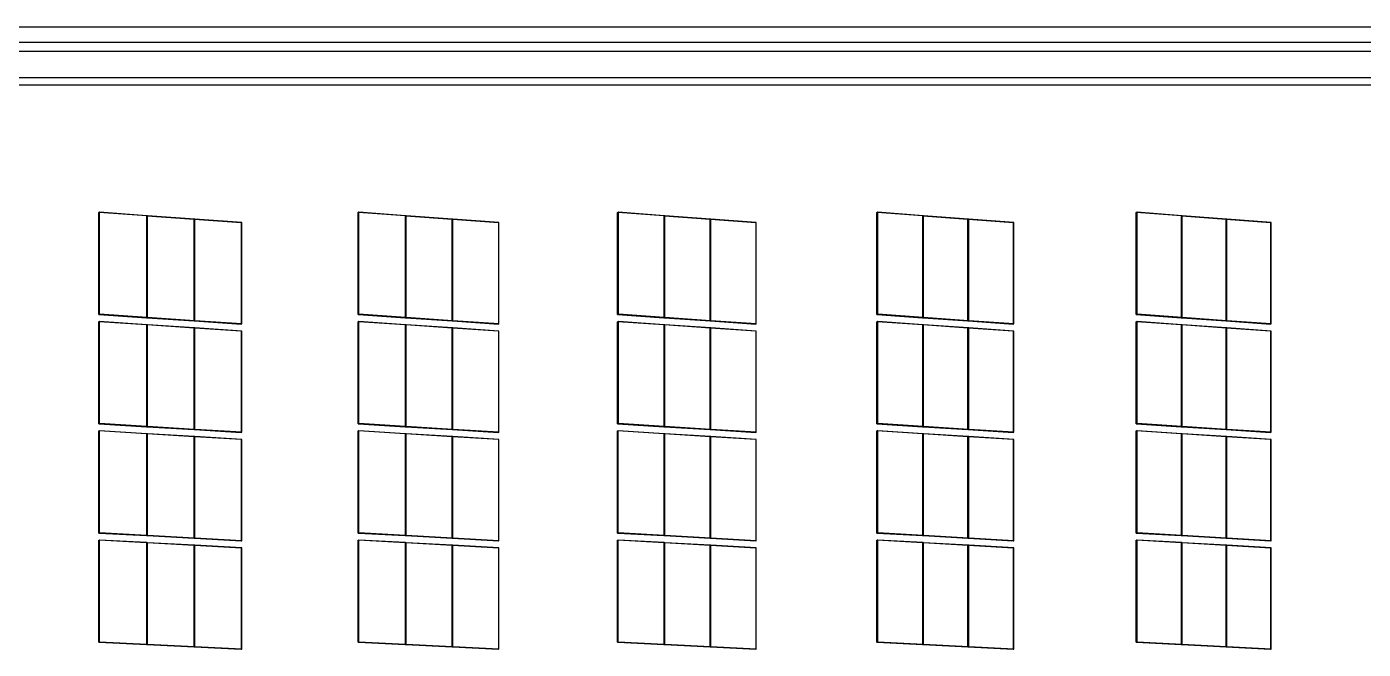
# Model space of a CAD drawing. Header units: inches. Extents: x -3457 to 3579, y -2730 to 2631.
# Drawn here: x 8 to 1487, y 975 to 1663 of the extents above; entities that cross this region are included whole.
import ezdxf

# ---------------------------------------------------------------- set-up
doc = ezdxf.new("R2010")
doc.units = ezdxf.units.IN
doc.header["$MEASUREMENT"] = 0

msp = doc.modelspace()

# ---------------------------------------------------------------- linework, layer by layer
for p, q in [((-1.7, 1663.5), (2996.2, 1663.5)), ((-1.7, 1646.4), (2815.7, 1646.4)), ((2815.7, 1636.1), (-1.7, 1636.1)), ((2815.7, 1606.9), (-1.7, 1606.9)), ((2815.7, 1598.9), (-1.7, 1598.9)), ((88.1, 1458), (88.5, 1458.3)), ((88.1, 1345.2), (88.1, 1458)), ((88.4, 1458), (88.9, 1458.2)), ((88.4, 1458), (88.4, 1345.1)), ((140.8, 1454.2), (88.4, 1458)), ((88.5, 1345.4), (88.5, 1458.3)), ((88.9, 1458.2), (88.5, 1458.3)), ((141.2, 1454.4), (88.9, 1458.2)), ((88.9, 1345.4), (88.9, 1458.2)), ((140.8, 1454.2), (141.2, 1454.4)), ((140.8, 1454.2), (140.8, 1341.6)), ((141.1, 1454.2), (141.5, 1454.4)), ((141.1, 1341.6), (141.1, 1454.2)), ((141.2, 1341.8), (141.2, 1454.4)), ((141.4, 1454.1), (141.9, 1454.4)), ((141.4, 1454.1), (141.4, 1341.6)), ((193.4, 1450.4), (141.4, 1454.1)), ((141.5, 1341.8), (141.5, 1454.4)), ((141.9, 1454.4), (141.5, 1454.4)), ((141.9, 1341.8), (141.9, 1454.4)), ((193.9, 1450.6), (141.9, 1454.4)), ((193.4, 1450.4), (193.9, 1450.6)), ((193.4, 1338.1), (193.4, 1450.4)), ((193.5, 1450.4), (193.4, 1450.4)), ((193.5, 1450.4), (194, 1450.6)), ((193.5, 1450.4), (193.5, 1338.1)), ((193.8, 1450.3), (194.3, 1450.6)), ((193.8, 1450.3), (193.8, 1338.1)), ((245.6, 1446.6), (193.8, 1450.3)), ((193.9, 1338.3), (193.9, 1450.6)), ((194, 1450.6), (193.9, 1450.6)), ((194, 1338.3), (194, 1450.6)), ((194.3, 1450.6), (194, 1450.6)), ((194.3, 1338.3), (194.3, 1450.6)), ((246.1, 1446.8), (194.3, 1450.6)), ((375, 1458), (375.5, 1458.3)), ((375, 1345.2), (375, 1458)), ((375.4, 1458), (375.9, 1458.2)), ((375.4, 1458), (375.4, 1345.1)), ((427, 1454.2), (375.4, 1458)), ((375.5, 1345.4), (375.5, 1458.3)), ((375.9, 1458.2), (375.5, 1458.3)), ((427.5, 1454.4), (375.9, 1458.2)), ((375.9, 1345.4), (375.9, 1458.2)), ((427, 1454.2), (427.5, 1454.4)), ((427, 1454.2), (427, 1341.6)), ((427.3, 1454.2), (427.8, 1454.4)), ((427.3, 1341.6), (427.3, 1454.2)), ((427.5, 1341.8), (427.5, 1454.4)), ((427.6, 1454.1), (428.1, 1454.4)), ((427.6, 1454.1), (427.6, 1341.6)), ((478.9, 1450.4), (427.6, 1454.1)), ((427.8, 1341.8), (427.8, 1454.4)), ((428.1, 1454.4), (427.8, 1454.4)), ((428.1, 1341.8), (428.1, 1454.4)), ((479.4, 1450.6), (428.1, 1454.4)), ((478.9, 1450.4), (479.4, 1450.6)), ((478.9, 1338.1), (478.9, 1450.4)), ((479, 1450.4), (478.9, 1450.4)), ((479, 1450.4), (479.5, 1450.6)), ((479, 1450.4), (479, 1338.1)), ((479.2, 1450.3), (479.7, 1450.6)), ((479.2, 1450.3), (479.2, 1338.1)), ((530.3, 1446.6), (479.2, 1450.3)), ((479.4, 1338.3), (479.4, 1450.6)), ((479.5, 1450.6), (479.4, 1450.6)), ((479.5, 1338.3), (479.5, 1450.6)), ((479.7, 1450.6), (479.5, 1450.6)), ((479.7, 1338.3), (479.7, 1450.6)), ((530.8, 1446.8), (479.7, 1450.6)), ((662, 1458), (662.5, 1458.3)), ((662, 1345.2), (662, 1458)), ((662.3, 1458), (662.9, 1458.2)), ((662.3, 1458), (662.3, 1345.1)), ((713.2, 1454.2), (662.3, 1458)), ((662.5, 1345.4), (662.5, 1458.3)), ((662.9, 1458.2), (662.5, 1458.3)), ((713.7, 1454.4), (662.9, 1458.2)), ((662.9, 1345.4), (662.9, 1458.2)), ((713.2, 1454.2), (713.7, 1454.4)), ((713.2, 1454.2), (713.2, 1341.6)), ((713.4, 1454.2), (714, 1454.4)), ((713.4, 1341.6), (713.4, 1454.2)), ((713.7, 1341.8), (713.7, 1454.4)), ((713.8, 1454.1), (714.3, 1454.4)), ((713.8, 1454.1), (713.8, 1341.6)), ((764.3, 1450.4), (713.8, 1454.1)), ((714, 1341.8), (714, 1454.4)), ((714.3, 1454.4), (714, 1454.4)), ((714.3, 1341.8), (714.3, 1454.4)), ((764.9, 1450.6), (714.3, 1454.4)), ((764.3, 1450.4), (764.9, 1450.6)), ((764.3, 1338.1), (764.3, 1450.4)), ((764.4, 1450.4), (764.3, 1450.4)), ((764.4, 1450.4), (764.9, 1450.6)), ((764.4, 1450.4), (764.4, 1338.1)), ((764.7, 1450.3), (765.2, 1450.6)), ((764.7, 1450.3), (764.7, 1338.1)), ((815, 1446.6), (764.7, 1450.3)), ((764.9, 1338.3), (764.9, 1450.6)), ((764.9, 1338.3), (764.9, 1450.6)), ((765.2, 1450.6), (764.9, 1450.6)), ((764.9, 1450.6), (764.9, 1450.6)), ((765.2, 1338.3), (765.2, 1450.6)), ((815.5, 1446.8), (765.2, 1450.6)), ((948.9, 1458), (949.5, 1458.3)), ((948.9, 1345.2), (948.9, 1458)), ((949.3, 1458), (949.8, 1458.2)), ((949.3, 1458), (949.3, 1345.1)), ((999.4, 1454.2), (949.3, 1458)), ((949.5, 1345.4), (949.5, 1458.3)), ((949.8, 1458.2), (949.5, 1458.3)), ((1000, 1454.4), (949.8, 1458.2)), ((949.8, 1345.4), (949.8, 1458.2)), ((999.4, 1454.2), (1000, 1454.4)), ((999.4, 1454.2), (999.4, 1341.6)), ((999.6, 1454.2), (1000.2, 1454.4)), ((999.6, 1341.6), (999.6, 1454.2)), ((1000, 1341.8), (1000, 1454.4)), ((1000, 1454.1), (1000.6, 1454.4)), ((1000, 1454.1), (1000, 1341.6)), ((1049.7, 1450.4), (1000, 1454.1)), ((1000.2, 1341.8), (1000.2, 1454.4)), ((1000.6, 1454.4), (1000.2, 1454.4)), ((1000.6, 1341.8), (1000.6, 1454.4)), ((1050.3, 1450.6), (1000.6, 1454.4)), ((1049.7, 1450.4), (1050.3, 1450.6)), ((1049.7, 1338.1), (1049.7, 1450.4)), ((1049.8, 1450.4), (1049.7, 1450.4)), ((1049.8, 1450.4), (1050.4, 1450.6)), ((1049.8, 1450.4), (1049.8, 1338.1)), ((1050.1, 1450.3), (1050.7, 1450.6)), ((1050.1, 1450.3), (1050.1, 1338.1)), ((1099.7, 1446.6), (1050.1, 1450.3)), ((1050.3, 1338.3), (1050.3, 1450.6)), ((1050.4, 1450.6), (1050.3, 1450.6)), ((1050.4, 1338.3), (1050.4, 1450.6)), ((1050.7, 1450.6), (1050.4, 1450.6)), ((1050.7, 1338.3), (1050.7, 1450.6)), ((1100.3, 1446.8), (1050.7, 1450.6)), ((1235.9, 1458), (1236.5, 1458.3)), ((1235.9, 1345.2), (1235.9, 1458)), ((1236.2, 1458), (1236.8, 1458.2)), ((1236.2, 1458), (1236.2, 1345.1)), ((1285.6, 1454.2), (1236.2, 1458)), ((1236.5, 1345.4), (1236.5, 1458.3)), ((1236.8, 1458.2), (1236.5, 1458.3)), ((1286.2, 1454.4), (1236.8, 1458.2)), ((1236.8, 1345.4), (1236.8, 1458.2)), ((1285.6, 1454.2), (1286.2, 1454.4)), ((1285.6, 1454.2), (1285.6, 1341.6)), ((1285.8, 1454.2), (1286.5, 1454.4)), ((1285.8, 1341.6), (1285.8, 1454.2)), ((1286.2, 1341.8), (1286.2, 1454.4)), ((1286.2, 1454.1), (1286.8, 1454.4)), ((1286.2, 1454.1), (1286.2, 1341.6)), ((1335.2, 1450.4), (1286.2, 1454.1)), ((1286.5, 1341.8), (1286.5, 1454.4)), ((1286.8, 1454.4), (1286.5, 1454.4)), ((1286.8, 1341.8), (1286.8, 1454.4)), ((1335.8, 1450.6), (1286.8, 1454.4)), ((1335.2, 1450.4), (1335.8, 1450.6)), ((1335.2, 1338.1), (1335.2, 1450.4)), ((1335.3, 1450.4), (1335.2, 1450.4)), ((1335.3, 1450.4), (1335.9, 1450.6)), ((1335.3, 1450.4), (1335.3, 1338.1)), ((1335.5, 1450.3), (1336.2, 1450.6)), ((1335.5, 1450.3), (1335.5, 1338.1)), ((1384.4, 1446.6), (1335.5, 1450.3)), ((1335.8, 1338.3), (1335.8, 1450.6)), ((1335.9, 1450.6), (1335.8, 1450.6)), ((1335.9, 1338.3), (1335.9, 1450.6)), ((1336.2, 1450.6), (1335.9, 1450.6)), ((1336.2, 1338.3), (1336.2, 1450.6)), ((1385, 1446.8), (1336.2, 1450.6)), ((245.6, 1446.6), (246.1, 1446.8)), ((245.6, 1446.6), (245.6, 1334.6)), ((246.1, 1334.8), (246.1, 1446.8)), ((530.3, 1446.6), (530.8, 1446.8)), ((530.3, 1446.6), (530.3, 1334.6)), ((530.8, 1334.8), (530.8, 1446.8)), ((815, 1446.6), (815.5, 1446.8)), ((815, 1446.6), (815, 1334.6)), ((815.5, 1334.8), (815.5, 1446.8)), ((1099.7, 1446.6), (1100.3, 1446.8)), ((1099.7, 1446.6), (1099.7, 1334.6)), ((1100.3, 1334.8), (1100.3, 1446.8)), ((1384.4, 1446.6), (1385, 1446.8)), ((1384.4, 1446.6), (1384.4, 1334.6)), ((1385, 1334.8), (1385, 1446.8)), ((88.5, 1345.4), (88.1, 1345.2)), ((88.1, 1345.2), (88.4, 1345.1)), ((88.1, 1337.2), (88.5, 1337.4)), ((88.1, 1224.3), (88.1, 1337.2)), ((88.4, 1345.1), (88.9, 1345.4)), ((88.4, 1345.1), (140.8, 1341.6)), ((88.4, 1337.2), (88.9, 1337.4)), ((140.8, 1333.7), (88.4, 1337.2)), ((88.4, 1337.2), (88.4, 1224.3)), ((88.5, 1224.5), (88.5, 1337.4)), ((88.9, 1337.4), (88.5, 1337.4)), ((88.8, 1345.4), (88.9, 1345.4)), ((141.2, 1341.8), (88.9, 1345.4)), ((141.2, 1333.9), (88.9, 1337.4)), ((88.9, 1224.5), (88.9, 1337.4)), ((140.8, 1341.6), (141.2, 1341.8)), ((140.8, 1333.7), (141.2, 1333.9)), ((140.8, 1333.7), (140.8, 1221.1)), ((141.5, 1341.8), (141.1, 1341.6)), ((141.1, 1341.6), (141.4, 1341.6)), ((141.1, 1333.7), (141.5, 1333.9)), ((141.1, 1221.1), (141.1, 1333.7)), ((141.5, 1341.8), (141.2, 1341.8)), ((141.2, 1221.3), (141.2, 1333.9)), ((141.4, 1341.6), (141.9, 1341.8)), ((141.4, 1341.6), (193.4, 1338.1)), ((141.4, 1333.6), (141.9, 1333.9)), ((141.4, 1333.6), (141.4, 1221.1)), ((193.4, 1330.2), (141.4, 1333.6)), ((141.8, 1341.8), (141.5, 1341.8)), ((141.5, 1221.3), (141.5, 1333.9)), ((141.9, 1333.9), (141.5, 1333.9)), ((141.9, 1341.8), (141.8, 1341.8)), ((193.9, 1338.3), (141.9, 1341.8)), ((141.9, 1221.3), (141.9, 1333.9)), ((193.9, 1330.4), (141.9, 1333.9)), ((193.9, 1338.3), (193.4, 1338.1)), ((193.4, 1338.1), (193.5, 1338.1)), ((193.5, 1338.1), (194, 1338.3)), ((193.5, 1338.1), (193.8, 1338.1)), ((193.8, 1338.1), (194.3, 1338.3)), ((193.8, 1338.1), (245.6, 1334.6)), ((194, 1338.3), (193.9, 1338.3)), ((194, 1338.3), (194.3, 1338.3)), ((246.1, 1334.8), (194.3, 1338.3)), ((245.6, 1334.6), (246.1, 1334.8)), ((375.5, 1345.4), (375, 1345.2)), ((375, 1345.2), (375.4, 1345.1)), ((375, 1337.2), (375.5, 1337.4)), ((375, 1224.3), (375, 1337.2)), ((375.4, 1345.1), (375.9, 1345.4)), ((375.4, 1345.1), (427, 1341.6)), ((375.4, 1337.2), (375.9, 1337.4)), ((427, 1333.7), (375.4, 1337.2)), ((375.4, 1337.2), (375.4, 1224.3)), ((375.5, 1224.5), (375.5, 1337.4)), ((375.9, 1337.4), (375.5, 1337.4)), ((375.8, 1345.4), (375.9, 1345.4)), ((427.5, 1341.8), (375.9, 1345.4)), ((427.5, 1333.9), (375.9, 1337.4)), ((375.9, 1224.5), (375.9, 1337.4)), ((427, 1341.6), (427.5, 1341.8)), ((427, 1333.7), (427.5, 1333.9)), ((427, 1333.7), (427, 1221.1)), ((427.8, 1341.8), (427.3, 1341.6)), ((427.3, 1341.6), (427.6, 1341.6)), ((427.3, 1333.7), (427.8, 1333.9)), ((427.3, 1221.1), (427.3, 1333.7)), ((427.8, 1341.8), (427.5, 1341.8)), ((427.5, 1221.3), (427.5, 1333.9)), ((427.6, 1341.6), (428.1, 1341.8)), ((427.6, 1341.6), (478.9, 1338.1)), ((427.6, 1333.6), (428.1, 1333.9)), ((427.6, 1333.6), (427.6, 1221.1)), ((478.9, 1330.2), (427.6, 1333.6)), ((428, 1341.8), (427.8, 1341.8)), ((427.8, 1221.3), (427.8, 1333.9)), ((428.1, 1333.9), (427.8, 1333.9)), ((428.1, 1341.8), (428, 1341.8)), ((479.4, 1338.3), (428.1, 1341.8)), ((428.1, 1221.3), (428.1, 1333.9)), ((479.4, 1330.4), (428.1, 1333.9)), ((479.4, 1338.3), (478.9, 1338.1)), ((478.9, 1338.1), (479, 1338.1)), ((479, 1338.1), (479.5, 1338.3)), ((479, 1338.1), (479.2, 1338.1)), ((479.2, 1338.1), (479.7, 1338.3)), ((479.2, 1338.1), (530.3, 1334.6)), ((479.5, 1338.3), (479.4, 1338.3)), ((479.5, 1338.3), (479.7, 1338.3)), ((530.8, 1334.8), (479.7, 1338.3)), ((530.3, 1334.6), (530.8, 1334.8)), ((662.5, 1345.4), (662, 1345.2)), ((662, 1345.2), (662.3, 1345.1)), ((662, 1337.2), (662.5, 1337.4)), ((662, 1224.3), (662, 1337.2)), ((662.3, 1345.1), (662.9, 1345.4)), ((662.3, 1345.1), (713.2, 1341.6)), ((662.3, 1337.2), (662.9, 1337.4)), ((713.2, 1333.7), (662.3, 1337.2)), ((662.3, 1337.2), (662.3, 1224.3)), ((662.5, 1224.5), (662.5, 1337.4)), ((662.9, 1337.4), (662.5, 1337.4)), ((662.8, 1345.4), (662.9, 1345.4)), ((713.7, 1341.8), (662.9, 1345.4)), ((713.7, 1333.9), (662.9, 1337.4)), ((662.9, 1224.5), (662.9, 1337.4)), ((713.2, 1341.6), (713.7, 1341.8)), ((713.2, 1333.7), (713.7, 1333.9)), ((713.2, 1333.7), (713.2, 1221.1)), ((714, 1341.8), (713.4, 1341.6)), ((713.4, 1341.6), (713.8, 1341.6)), ((713.4, 1333.7), (714, 1333.9)), ((713.4, 1221.1), (713.4, 1333.7)), ((714, 1341.8), (713.7, 1341.8)), ((713.7, 1221.3), (713.7, 1333.9)), ((713.8, 1341.6), (714.3, 1341.8)), ((713.8, 1341.6), (764.3, 1338.1)), ((713.8, 1333.6), (714.3, 1333.9)), ((713.8, 1333.6), (713.8, 1221.1)), ((764.3, 1330.2), (713.8, 1333.6)), ((714.3, 1341.8), (714, 1341.8)), ((714, 1221.3), (714, 1333.9)), ((714.3, 1333.9), (714, 1333.9)), ((714.3, 1341.8), (714.3, 1341.8)), ((764.9, 1338.3), (714.3, 1341.8)), ((714.3, 1221.3), (714.3, 1333.9)), ((764.9, 1330.4), (714.3, 1333.9)), ((764.9, 1338.3), (764.3, 1338.1)), ((764.3, 1338.1), (764.4, 1338.1)), ((764.4, 1338.1), (764.9, 1338.3)), ((764.4, 1338.1), (764.7, 1338.1)), ((764.7, 1338.1), (765.2, 1338.3)), ((764.7, 1338.1), (815, 1334.6)), ((764.9, 1338.3), (764.9, 1338.3)), ((764.9, 1338.3), (765.2, 1338.3)), ((815.5, 1334.8), (765.2, 1338.3)), ((815, 1334.6), (815.5, 1334.8)), ((949.5, 1345.4), (948.9, 1345.2)), ((948.9, 1345.2), (949.3, 1345.1)), ((948.9, 1337.2), (949.5, 1337.4)), ((948.9, 1224.3), (948.9, 1337.2)), ((949.3, 1345.1), (949.8, 1345.4)), ((949.3, 1345.1), (999.4, 1341.6)), ((949.3, 1337.2), (949.8, 1337.4)), ((999.4, 1333.7), (949.3, 1337.2)), ((949.3, 1337.2), (949.3, 1224.3)), ((949.5, 1224.5), (949.5, 1337.4)), ((949.8, 1337.4), (949.5, 1337.4)), ((1000, 1341.8), (949.8, 1345.4)), ((949.8, 1345.4), (949.8, 1345.4)), ((1000, 1333.9), (949.8, 1337.4)), ((949.8, 1224.5), (949.8, 1337.4)), ((999.4, 1341.6), (1000, 1341.8)), ((999.4, 1333.7), (1000, 1333.9)), ((999.4, 1333.7), (999.4, 1221.1)), ((1000.2, 1341.8), (999.6, 1341.6)), ((999.6, 1341.6), (1000, 1341.6)), ((999.6, 1333.7), (1000.2, 1333.9)), ((999.6, 1221.1), (999.6, 1333.7)), ((1000, 1341.6), (1000.6, 1341.8)), ((1000.2, 1341.8), (1000, 1341.8)), ((1000, 1341.6), (1049.7, 1338.1)), ((1000, 1221.3), (1000, 1333.9)), ((1000, 1333.6), (1000.6, 1333.9)), ((1000, 1333.6), (1000, 1221.1)), ((1049.7, 1330.2), (1000, 1333.6)), ((1000.5, 1341.8), (1000.2, 1341.8)), ((1000.2, 1221.3), (1000.2, 1333.9)), ((1000.6, 1333.9), (1000.2, 1333.9)), ((1000.6, 1341.8), (1000.5, 1341.8)), ((1050.3, 1338.3), (1000.6, 1341.8)), ((1000.6, 1221.3), (1000.6, 1333.9)), ((1050.3, 1330.4), (1000.6, 1333.9)), ((1050.3, 1338.3), (1049.7, 1338.1)), ((1049.7, 1338.1), (1049.8, 1338.1)), ((1049.8, 1338.1), (1050.4, 1338.3)), ((1049.8, 1338.1), (1050.1, 1338.1)), ((1050.1, 1338.1), (1050.7, 1338.3)), ((1050.1, 1338.1), (1099.7, 1334.6)), ((1050.4, 1338.3), (1050.3, 1338.3)), ((1050.4, 1338.3), (1050.7, 1338.3)), ((1100.3, 1334.8), (1050.7, 1338.3)), ((1099.7, 1334.6), (1100.3, 1334.8)), ((1236.5, 1345.4), (1235.9, 1345.2)), ((1235.9, 1345.2), (1236.2, 1345.1)), ((1235.9, 1337.2), (1236.5, 1337.4)), ((1235.9, 1224.3), (1235.9, 1337.2)), ((1236.2, 1345.1), (1236.8, 1345.4)), ((1236.2, 1345.1), (1285.6, 1341.6)), ((1236.2, 1337.2), (1236.8, 1337.4)), ((1285.6, 1333.7), (1236.2, 1337.2)), ((1236.2, 1337.2), (1236.2, 1224.3)), ((1236.5, 1224.5), (1236.5, 1337.4)), ((1236.8, 1337.4), (1236.5, 1337.4)), ((1286.2, 1341.8), (1236.8, 1345.4)), ((1236.8, 1345.4), (1236.8, 1345.4)), ((1286.2, 1333.9), (1236.8, 1337.4)), ((1236.8, 1224.5), (1236.8, 1337.4)), ((1285.6, 1341.6), (1286.2, 1341.8)), ((1285.6, 1333.7), (1286.2, 1333.9)), ((1285.6, 1333.7), (1285.6, 1221.1)), ((1286.5, 1341.8), (1285.8, 1341.6)), ((1285.8, 1341.6), (1286.2, 1341.6)), ((1285.8, 1333.7), (1286.5, 1333.9)), ((1285.8, 1221.1), (1285.8, 1333.7)), ((1286.2, 1341.6), (1286.8, 1341.8)), ((1286.5, 1341.8), (1286.2, 1341.8)), ((1286.2, 1341.6), (1335.2, 1338.1)), ((1286.2, 1221.3), (1286.2, 1333.9)), ((1286.2, 1333.6), (1286.8, 1333.9)), ((1286.2, 1333.6), (1286.2, 1221.1)), ((1335.2, 1330.2), (1286.2, 1333.6)), ((1286.7, 1341.8), (1286.5, 1341.8)), ((1286.5, 1221.3), (1286.5, 1333.9)), ((1286.8, 1333.9), (1286.5, 1333.9)), ((1286.8, 1341.8), (1286.7, 1341.8)), ((1335.8, 1338.3), (1286.8, 1341.8)), ((1286.8, 1221.3), (1286.8, 1333.9)), ((1335.8, 1330.4), (1286.8, 1333.9)), ((1335.8, 1338.3), (1335.2, 1338.1)), ((1335.2, 1338.1), (1335.3, 1338.1)), ((1335.3, 1338.1), (1335.9, 1338.3)), ((1335.3, 1338.1), (1335.5, 1338.1)), ((1335.5, 1338.1), (1336.2, 1338.3)), ((1335.5, 1338.1), (1384.4, 1334.6)), ((1335.9, 1338.3), (1335.8, 1338.3)), ((1335.9, 1338.3), (1336.2, 1338.3)), ((1385, 1334.8), (1336.2, 1338.3)), ((1384.4, 1334.6), (1385, 1334.8)), ((193.4, 1330.2), (193.9, 1330.4)), ((193.4, 1217.9), (193.4, 1330.2)), ((193.5, 1330.2), (193.4, 1330.2)), ((193.5, 1330.2), (194, 1330.4)), ((193.5, 1330.2), (193.5, 1217.9)), ((193.8, 1330.2), (194.2, 1330.4)), ((193.8, 1330.2), (193.8, 1217.9)), ((245.6, 1326.7), (193.8, 1330.2)), ((193.9, 1218.1), (193.9, 1330.4)), ((194, 1330.4), (193.9, 1330.4)), ((194, 1218.1), (194, 1330.4)), ((194.2, 1330.4), (194, 1330.4)), ((194.2, 1218.1), (194.2, 1330.4)), ((246.1, 1326.9), (194.2, 1330.4)), ((245.6, 1326.7), (246.1, 1326.9)), ((245.6, 1326.7), (245.6, 1214.7)), ((246.1, 1214.9), (246.1, 1326.9)), ((478.9, 1330.2), (479.4, 1330.4)), ((478.9, 1217.9), (478.9, 1330.2)), ((479, 1330.2), (478.9, 1330.2)), ((479, 1330.2), (479.5, 1330.4)), ((479, 1330.2), (479, 1217.9)), ((479.2, 1330.2), (479.7, 1330.4)), ((479.2, 1330.2), (479.2, 1217.9)), ((530.3, 1326.7), (479.2, 1330.2)), ((479.4, 1218.1), (479.4, 1330.4)), ((479.5, 1330.4), (479.4, 1330.4)), ((479.5, 1218.1), (479.5, 1330.4)), ((479.7, 1330.4), (479.5, 1330.4)), ((479.7, 1218.1), (479.7, 1330.4)), ((530.8, 1326.9), (479.7, 1330.4)), ((530.3, 1326.7), (530.8, 1326.9)), ((530.3, 1326.7), (530.3, 1214.7)), ((530.8, 1214.9), (530.8, 1326.9)), ((764.3, 1330.2), (764.9, 1330.4)), ((764.3, 1217.9), (764.3, 1330.2)), ((764.4, 1330.2), (764.3, 1330.2)), ((764.4, 1330.2), (764.9, 1330.4)), ((764.4, 1330.2), (764.4, 1217.9)), ((764.7, 1330.2), (765.2, 1330.4)), ((764.7, 1330.2), (764.7, 1217.9)), ((815, 1326.7), (764.7, 1330.2)), ((764.9, 1218.1), (764.9, 1330.4)), ((764.9, 1330.4), (764.9, 1330.4)), ((764.9, 1218.1), (764.9, 1330.4)), ((765.2, 1330.4), (764.9, 1330.4)), ((765.2, 1218.1), (765.2, 1330.4)), ((815.5, 1326.9), (765.2, 1330.4)), ((815, 1326.7), (815.5, 1326.9)), ((815, 1326.7), (815, 1214.7)), ((815.5, 1214.9), (815.5, 1326.9)), ((1049.7, 1330.2), (1050.3, 1330.4)), ((1049.7, 1217.9), (1049.7, 1330.2)), ((1049.8, 1330.2), (1049.7, 1330.2)), ((1049.8, 1330.2), (1050.4, 1330.4)), ((1049.8, 1330.2), (1049.8, 1217.9)), ((1050.1, 1330.2), (1050.7, 1330.4)), ((1050.1, 1330.2), (1050.1, 1217.9)), ((1099.7, 1326.7), (1050.1, 1330.2)), ((1050.3, 1218.1), (1050.3, 1330.4)), ((1050.4, 1330.4), (1050.3, 1330.4)), ((1050.4, 1218.1), (1050.4, 1330.4)), ((1050.7, 1330.4), (1050.4, 1330.4)), ((1050.7, 1218.1), (1050.7, 1330.4)), ((1100.3, 1326.9), (1050.7, 1330.4)), ((1099.7, 1326.7), (1100.3, 1326.9)), ((1099.7, 1326.7), (1099.7, 1214.7)), ((1100.3, 1214.9), (1100.3, 1326.9)), ((1335.2, 1330.2), (1335.8, 1330.4)), ((1335.2, 1217.9), (1335.2, 1330.2)), ((1335.3, 1330.2), (1335.2, 1330.2)), ((1335.3, 1330.2), (1335.9, 1330.4)), ((1335.3, 1330.2), (1335.3, 1217.9)), ((1335.5, 1330.2), (1336.2, 1330.4)), ((1335.5, 1330.2), (1335.5, 1217.9)), ((1384.4, 1326.7), (1335.5, 1330.2)), ((1335.8, 1218.1), (1335.8, 1330.4)), ((1335.9, 1330.4), (1335.8, 1330.4)), ((1335.9, 1218.1), (1335.9, 1330.4)), ((1336.2, 1330.4), (1335.9, 1330.4)), ((1336.2, 1218.1), (1336.2, 1330.4)), ((1385, 1326.9), (1336.2, 1330.4)), ((1384.4, 1326.7), (1385, 1326.9)), ((1384.4, 1326.7), (1384.4, 1214.7)), ((1385, 1214.9), (1385, 1326.9)), ((88.5, 1224.5), (88.1, 1224.3)), ((88.1, 1224.3), (88.4, 1224.3)), ((88.1, 1216.4), (88.5, 1216.6)), ((88.1, 1103.5), (88.1, 1216.4)), ((88.4, 1224.3), (88.9, 1224.5)), ((88.4, 1224.3), (140.8, 1221.1)), ((88.4, 1216.4), (88.9, 1216.6)), ((140.8, 1213.2), (88.4, 1216.4)), ((88.4, 1216.4), (88.4, 1103.5)), ((88.5, 1103.7), (88.5, 1216.6)), ((88.9, 1216.6), (88.5, 1216.6)), ((88.8, 1224.5), (88.9, 1224.5)), ((141.2, 1221.3), (88.9, 1224.5)), ((141.2, 1213.4), (88.9, 1216.6)), ((88.9, 1103.7), (88.9, 1216.6)), ((140.8, 1221.1), (141.2, 1221.3)), ((140.8, 1213.2), (141.2, 1213.4)), ((140.8, 1213.2), (140.8, 1100.6)), ((141.5, 1221.3), (141.1, 1221.1)), ((141.1, 1221.1), (141.4, 1221.1)), ((141.1, 1213.2), (141.5, 1213.4)), ((141.1, 1100.6), (141.1, 1213.2)), ((141.5, 1221.3), (141.2, 1221.3)), ((141.2, 1100.8), (141.2, 1213.4)), ((141.4, 1221.1), (141.9, 1221.3)), ((141.4, 1221.1), (193.4, 1217.9)), ((141.4, 1213.2), (141.9, 1213.3)), ((141.4, 1213.2), (141.4, 1100.6)), ((193.4, 1210), (141.4, 1213.2)), ((141.8, 1221.3), (141.5, 1221.3)), ((141.5, 1100.8), (141.5, 1213.4)), ((141.9, 1213.3), (141.5, 1213.4)), ((141.9, 1221.3), (141.8, 1221.3)), ((193.9, 1218.1), (141.9, 1221.3)), ((141.9, 1100.8), (141.9, 1213.3)), ((193.9, 1210.2), (141.9, 1213.3)), ((193.9, 1218.1), (193.4, 1217.9)), ((193.4, 1217.9), (193.5, 1217.9)), ((193.5, 1217.9), (194, 1218.1)), ((193.5, 1217.9), (193.8, 1217.9)), ((193.8, 1217.9), (194.2, 1218.1)), ((193.8, 1217.9), (245.6, 1214.7)), ((194, 1218.1), (193.9, 1218.1)), ((194.2, 1218.1), (194, 1218.1)), ((246.1, 1214.9), (194.2, 1218.1)), ((245.6, 1214.7), (246.1, 1214.9)), ((375.5, 1224.5), (375, 1224.3)), ((375, 1224.3), (375.4, 1224.3)), ((375, 1216.4), (375.5, 1216.6)), ((375, 1103.5), (375, 1216.4)), ((375.4, 1224.3), (375.9, 1224.5)), ((375.4, 1224.3), (427, 1221.1)), ((375.4, 1216.4), (375.9, 1216.6)), ((427, 1213.2), (375.4, 1216.4)), ((375.4, 1216.4), (375.4, 1103.5)), ((375.5, 1103.7), (375.5, 1216.6)), ((375.9, 1216.6), (375.5, 1216.6)), ((375.8, 1224.5), (375.9, 1224.5)), ((427.5, 1221.3), (375.9, 1224.5)), ((427.5, 1213.4), (375.9, 1216.6)), ((375.9, 1103.7), (375.9, 1216.6)), ((427, 1221.1), (427.5, 1221.3)), ((427, 1213.2), (427.5, 1213.4)), ((427, 1213.2), (427, 1100.6)), ((427.8, 1221.3), (427.3, 1221.1)), ((427.3, 1221.1), (427.6, 1221.1)), ((427.3, 1213.2), (427.8, 1213.4)), ((427.3, 1100.6), (427.3, 1213.2)), ((427.8, 1221.3), (427.5, 1221.3)), ((427.5, 1100.8), (427.5, 1213.4)), ((427.6, 1221.1), (428.1, 1221.3)), ((427.6, 1221.1), (478.9, 1217.9)), ((427.6, 1213.2), (428.1, 1213.3)), ((427.6, 1213.2), (427.6, 1100.6)), ((478.9, 1210), (427.6, 1213.2)), ((428, 1221.3), (427.8, 1221.3)), ((427.8, 1100.8), (427.8, 1213.4)), ((428.1, 1213.3), (427.8, 1213.4)), ((428.1, 1221.3), (428, 1221.3)), ((479.4, 1218.1), (428.1, 1221.3)), ((428.1, 1100.8), (428.1, 1213.3)), ((479.4, 1210.2), (428.1, 1213.3)), ((479.4, 1218.1), (478.9, 1217.9)), ((478.9, 1217.9), (479, 1217.9)), ((479, 1217.9), (479.5, 1218.1)), ((479, 1217.9), (479.2, 1217.9)), ((479.2, 1217.9), (479.7, 1218.1)), ((479.2, 1217.9), (530.3, 1214.7)), ((479.5, 1218.1), (479.4, 1218.1)), ((479.7, 1218.1), (479.5, 1218.1)), ((530.8, 1214.9), (479.7, 1218.1)), ((530.3, 1214.7), (530.8, 1214.9)), ((662.5, 1224.5), (662, 1224.3)), ((662, 1224.3), (662.3, 1224.3)), ((662, 1216.4), (662.5, 1216.6)), ((662, 1103.5), (662, 1216.4)), ((662.3, 1224.3), (662.9, 1224.5)), ((662.3, 1224.3), (713.2, 1221.1)), ((662.3, 1216.4), (662.8, 1216.6)), ((713.2, 1213.2), (662.3, 1216.4)), ((662.3, 1216.4), (662.3, 1103.5)), ((662.5, 1103.7), (662.5, 1216.6)), ((662.8, 1216.6), (662.5, 1216.6)), ((662.8, 1224.5), (662.9, 1224.5)), ((713.7, 1213.4), (662.8, 1216.6)), ((662.8, 1103.7), (662.8, 1216.6)), ((713.7, 1221.3), (662.9, 1224.5)), ((713.2, 1221.1), (713.7, 1221.3)), ((713.2, 1213.2), (713.7, 1213.4)), ((713.2, 1213.2), (713.2, 1100.6)), ((714, 1221.3), (713.4, 1221.1)), ((713.4, 1221.1), (713.8, 1221.1)), ((713.4, 1213.2), (714, 1213.4)), ((713.4, 1100.6), (713.4, 1213.2)), ((714, 1221.3), (713.7, 1221.3)), ((713.7, 1100.8), (713.7, 1213.4)), ((713.8, 1221.1), (714.3, 1221.3)), ((713.8, 1221.1), (764.3, 1217.9)), ((713.8, 1213.2), (714.3, 1213.3)), ((713.8, 1213.2), (713.8, 1100.6)), ((764.3, 1210), (713.8, 1213.2)), ((714.3, 1221.3), (714, 1221.3)), ((714, 1100.8), (714, 1213.4)), ((714.3, 1213.3), (714, 1213.4)), ((764.9, 1218.1), (714.3, 1221.3)), ((714.3, 1221.3), (714.3, 1221.3)), ((714.3, 1100.8), (714.3, 1213.3)), ((764.9, 1210.2), (714.3, 1213.3)), ((764.9, 1218.1), (764.3, 1217.9)), ((764.3, 1217.9), (764.4, 1217.9)), ((764.4, 1217.9), (764.9, 1218.1)), ((764.4, 1217.9), (764.7, 1217.9)), ((764.7, 1217.9), (765.2, 1218.1)), ((764.7, 1217.9), (815, 1214.7)), ((764.9, 1218.1), (764.9, 1218.1)), ((765.2, 1218.1), (764.9, 1218.1)), ((815.5, 1214.9), (765.2, 1218.1)), ((815, 1214.7), (815.5, 1214.9)), ((949.5, 1224.5), (948.9, 1224.3)), ((948.9, 1224.3), (949.3, 1224.3)), ((948.9, 1216.4), (949.5, 1216.6)), ((948.9, 1103.5), (948.9, 1216.4)), ((949.3, 1224.3), (949.8, 1224.5)), ((949.3, 1224.3), (999.4, 1221.1)), ((949.3, 1216.4), (949.8, 1216.6)), ((999.4, 1213.2), (949.3, 1216.4)), ((949.3, 1216.4), (949.3, 1103.5)), ((949.5, 1103.7), (949.5, 1216.6)), ((949.8, 1216.6), (949.5, 1216.6)), ((1000, 1221.3), (949.8, 1224.5)), ((949.8, 1224.5), (949.8, 1224.5)), ((1000, 1213.4), (949.8, 1216.6)), ((949.8, 1103.7), (949.8, 1216.6)), ((999.4, 1221.1), (1000, 1221.3)), ((999.4, 1213.2), (1000, 1213.4)), ((999.4, 1213.2), (999.4, 1100.6)), ((1000.2, 1221.3), (999.6, 1221.1)), ((999.6, 1221.1), (1000, 1221.1)), ((999.6, 1213.2), (1000.2, 1213.4)), ((999.6, 1100.6), (999.6, 1213.2)), ((1000, 1221.1), (1000.6, 1221.3)), ((1000.2, 1221.3), (1000, 1221.3)), ((1000, 1221.1), (1049.7, 1217.9)), ((1000, 1100.8), (1000, 1213.4)), ((1000, 1213.2), (1000.6, 1213.3)), ((1000, 1213.2), (1000, 1100.6)), ((1049.7, 1210), (1000, 1213.2)), ((1000.5, 1221.3), (1000.2, 1221.3)), ((1000.2, 1100.8), (1000.2, 1213.4)), ((1000.6, 1213.3), (1000.2, 1213.4)), ((1000.6, 1221.3), (1000.5, 1221.3)), ((1050.3, 1218.1), (1000.6, 1221.3)), ((1000.6, 1100.8), (1000.6, 1213.3)), ((1050.3, 1210.2), (1000.6, 1213.3)), ((1050.3, 1218.1), (1049.7, 1217.9)), ((1049.7, 1217.9), (1049.8, 1217.9)), ((1049.8, 1217.9), (1050.4, 1218.1)), ((1049.8, 1217.9), (1050.1, 1217.9)), ((1050.1, 1217.9), (1050.7, 1218.1)), ((1050.1, 1217.9), (1099.7, 1214.7)), ((1050.4, 1218.1), (1050.3, 1218.1)), ((1050.7, 1218.1), (1050.4, 1218.1)), ((1100.3, 1214.9), (1050.7, 1218.1)), ((1099.7, 1214.7), (1100.3, 1214.9)), ((1236.5, 1224.5), (1235.9, 1224.3)), ((1235.9, 1224.3), (1236.2, 1224.3)), ((1235.9, 1216.4), (1236.5, 1216.6)), ((1235.9, 1103.5), (1235.9, 1216.4)), ((1236.2, 1224.3), (1236.8, 1224.5)), ((1236.2, 1224.3), (1285.6, 1221.1)), ((1236.2, 1216.4), (1236.8, 1216.6)), ((1285.6, 1213.2), (1236.2, 1216.4)), ((1236.2, 1216.4), (1236.2, 1103.5)), ((1236.5, 1103.7), (1236.5, 1216.6)), ((1236.8, 1216.6), (1236.5, 1216.6)), ((1286.2, 1221.3), (1236.8, 1224.5)), ((1236.8, 1224.5), (1236.8, 1224.5)), ((1286.2, 1213.4), (1236.8, 1216.6)), ((1236.8, 1103.7), (1236.8, 1216.6)), ((1285.6, 1221.1), (1286.2, 1221.3)), ((1285.6, 1213.2), (1286.2, 1213.4)), ((1285.6, 1213.2), (1285.6, 1100.6)), ((1286.5, 1221.3), (1285.8, 1221.1)), ((1285.8, 1221.1), (1286.2, 1221.1)), ((1285.8, 1213.2), (1286.5, 1213.4)), ((1285.8, 1100.6), (1285.8, 1213.2)), ((1286.2, 1221.1), (1286.8, 1221.3)), ((1286.5, 1221.3), (1286.2, 1221.3)), ((1286.2, 1221.1), (1335.2, 1217.9)), ((1286.2, 1100.8), (1286.2, 1213.4)), ((1286.2, 1213.2), (1286.8, 1213.3)), ((1286.2, 1213.2), (1286.2, 1100.6)), ((1335.2, 1210), (1286.2, 1213.2)), ((1286.7, 1221.3), (1286.5, 1221.3)), ((1286.5, 1100.8), (1286.5, 1213.4)), ((1286.8, 1213.3), (1286.5, 1213.4)), ((1286.8, 1221.3), (1286.7, 1221.3)), ((1335.8, 1218.1), (1286.8, 1221.3)), ((1286.8, 1100.8), (1286.8, 1213.3)), ((1335.8, 1210.2), (1286.8, 1213.3)), ((1335.8, 1218.1), (1335.2, 1217.9)), ((1335.2, 1217.9), (1335.3, 1217.9)), ((1335.3, 1217.9), (1335.9, 1218.1)), ((1335.3, 1217.9), (1335.5, 1217.9)), ((1335.5, 1217.9), (1336.2, 1218.1)), ((1335.5, 1217.9), (1384.4, 1214.7)), ((1335.9, 1218.1), (1335.8, 1218.1)), ((1336.2, 1218.1), (1335.9, 1218.1)), ((1385, 1214.9), (1336.2, 1218.1)), ((1384.4, 1214.7), (1385, 1214.9)), ((193.4, 1210), (193.9, 1210.2)), ((193.4, 1097.7), (193.4, 1210)), ((193.5, 1210), (193.4, 1210)), ((193.5, 1210), (194, 1210.2)), ((193.5, 1210), (193.5, 1097.7)), ((193.8, 1210), (194.2, 1210.2)), ((193.8, 1210), (193.8, 1097.7)), ((245.6, 1206.8), (193.8, 1210)), ((193.9, 1097.9), (193.9, 1210.2)), ((194, 1210.2), (193.9, 1210.2)), ((194, 1097.9), (194, 1210.2)), ((194.2, 1210.2), (194, 1210.2)), ((246.1, 1207), (194.2, 1210.2)), ((194.2, 1097.9), (194.2, 1210.2)), ((245.6, 1206.8), (246.1, 1207)), ((245.6, 1206.8), (245.6, 1094.8)), ((246.1, 1095), (246.1, 1207)), ((478.9, 1210), (479.4, 1210.2)), ((478.9, 1097.7), (478.9, 1210)), ((479, 1210), (478.9, 1210)), ((479, 1210), (479.5, 1210.2)), ((479, 1210), (479, 1097.7)), ((479.2, 1210), (479.7, 1210.2)), ((479.2, 1210), (479.2, 1097.7)), ((530.3, 1206.8), (479.2, 1210)), ((479.4, 1097.9), (479.4, 1210.2)), ((479.5, 1210.2), (479.4, 1210.2)), ((479.5, 1097.9), (479.5, 1210.2)), ((479.7, 1210.2), (479.5, 1210.2)), ((530.8, 1207), (479.7, 1210.2)), ((479.7, 1097.9), (479.7, 1210.2)), ((530.3, 1206.8), (530.8, 1207)), ((530.3, 1206.8), (530.3, 1094.8)), ((530.8, 1095), (530.8, 1207)), ((764.3, 1210), (764.9, 1210.2)), ((764.3, 1097.7), (764.3, 1210)), ((764.4, 1210), (764.3, 1210)), ((764.4, 1210), (764.9, 1210.2)), ((764.4, 1210), (764.4, 1097.7)), ((764.7, 1210), (765.2, 1210.2)), ((764.7, 1210), (764.7, 1097.7)), ((815, 1206.8), (764.7, 1210)), ((764.9, 1097.9), (764.9, 1210.2)), ((764.9, 1097.9), (764.9, 1210.2)), ((765.2, 1210.2), (764.9, 1210.2)), ((764.9, 1210.2), (764.9, 1210.2)), ((815.5, 1207), (765.2, 1210.2)), ((765.2, 1097.9), (765.2, 1210.2)), ((815, 1206.8), (815.5, 1207)), ((815, 1206.8), (815, 1094.8)), ((815.5, 1095), (815.5, 1207)), ((1049.7, 1210), (1050.3, 1210.2)), ((1049.7, 1097.7), (1049.7, 1210)), ((1049.8, 1210), (1049.7, 1210)), ((1049.8, 1210), (1050.4, 1210.2)), ((1049.8, 1210), (1049.8, 1097.7)), ((1050.1, 1210), (1050.7, 1210.2)), ((1050.1, 1210), (1050.1, 1097.7)), ((1099.7, 1206.8), (1050.1, 1210)), ((1050.3, 1097.9), (1050.3, 1210.2)), ((1050.4, 1210.2), (1050.3, 1210.2)), ((1050.4, 1097.9), (1050.4, 1210.2)), ((1050.7, 1210.2), (1050.4, 1210.2)), ((1100.3, 1207), (1050.7, 1210.2)), ((1050.7, 1097.9), (1050.7, 1210.2)), ((1099.7, 1206.8), (1100.3, 1207)), ((1099.7, 1206.8), (1099.7, 1094.8)), ((1100.3, 1095), (1100.3, 1207)), ((1335.2, 1210), (1335.8, 1210.2)), ((1335.2, 1097.7), (1335.2, 1210)), ((1335.3, 1210), (1335.2, 1210)), ((1335.3, 1210), (1335.9, 1210.2)), ((1335.3, 1210), (1335.3, 1097.7)), ((1335.5, 1210), (1336.2, 1210.2)), ((1335.5, 1210), (1335.5, 1097.7)), ((1384.4, 1206.8), (1335.5, 1210)), ((1335.8, 1097.9), (1335.8, 1210.2)), ((1335.9, 1210.2), (1335.8, 1210.2)), ((1335.9, 1097.9), (1335.9, 1210.2)), ((1336.2, 1210.2), (1335.9, 1210.2)), ((1385, 1207), (1336.2, 1210.2)), ((1336.2, 1097.9), (1336.2, 1210.2)), ((1384.4, 1206.8), (1385, 1207)), ((1384.4, 1206.8), (1384.4, 1094.8)), ((1385, 1095), (1385, 1207)), ((88.5, 1103.7), (88.1, 1103.5)), ((88.1, 1103.5), (88.4, 1103.5)), ((88.1, 1095.6), (88.5, 1095.8)), ((88.1, 982.7), (88.1, 1095.6)), ((88.4, 1103.5), (88.9, 1103.7)), ((88.4, 1103.5), (140.8, 1100.6)), ((88.4, 1095.6), (88.9, 1095.7)), ((140.8, 1092.7), (88.4, 1095.6)), ((88.4, 1095.6), (88.4, 982.7)), ((88.5, 982.9), (88.5, 1095.8)), ((88.9, 1095.7), (88.5, 1095.8)), ((88.8, 1103.7), (88.9, 1103.7)), ((141.2, 1100.8), (88.9, 1103.7)), ((141.2, 1092.9), (88.9, 1095.7)), ((88.9, 982.8), (88.9, 1095.7)), ((140.8, 1100.6), (141.2, 1100.8)), ((141.5, 1100.8), (141.1, 1100.6)), ((141.1, 1100.6), (141.4, 1100.6)), ((141.5, 1100.8), (141.2, 1100.8)), ((141.4, 1100.6), (141.9, 1100.8)), ((141.4, 1100.6), (193.4, 1097.7)), ((141.8, 1100.8), (141.5, 1100.8)), ((141.9, 1100.8), (141.8, 1100.8)), ((193.9, 1097.9), (141.9, 1100.8)), ((193.9, 1097.9), (193.4, 1097.7)), ((193.4, 1097.7), (193.5, 1097.7)), ((193.5, 1097.7), (194, 1097.9)), ((193.5, 1097.7), (193.8, 1097.7)), ((193.8, 1097.7), (194.2, 1097.9)), ((193.8, 1097.7), (245.6, 1094.8)), ((194, 1097.9), (193.9, 1097.9)), ((194.2, 1097.9), (194, 1097.9)), ((246.1, 1095), (194.2, 1097.9)), ((245.6, 1094.8), (246.1, 1095)), ((375.5, 1103.7), (375, 1103.5)), ((375, 1103.5), (375.4, 1103.5)), ((375, 1095.6), (375.5, 1095.8)), ((375, 982.7), (375, 1095.6)), ((375.4, 1103.5), (375.9, 1103.7)), ((375.4, 1103.5), (427, 1100.6)), ((375.4, 1095.6), (375.9, 1095.7)), ((427, 1092.7), (375.4, 1095.6)), ((375.4, 1095.6), (375.4, 982.7)), ((375.5, 982.9), (375.5, 1095.8)), ((375.9, 1095.7), (375.5, 1095.8)), ((375.8, 1103.7), (375.9, 1103.7)), ((427.5, 1100.8), (375.9, 1103.7)), ((427.5, 1092.9), (375.9, 1095.7)), ((375.9, 982.8), (375.9, 1095.7)), ((427, 1100.6), (427.5, 1100.8)), ((427.8, 1100.8), (427.3, 1100.6)), ((427.3, 1100.6), (427.6, 1100.6)), ((427.8, 1100.8), (427.5, 1100.8)), ((427.6, 1100.6), (428.1, 1100.8)), ((427.6, 1100.6), (478.9, 1097.7)), ((428, 1100.8), (427.8, 1100.8)), ((428.1, 1100.8), (428, 1100.8)), ((479.4, 1097.9), (428.1, 1100.8)), ((479.4, 1097.9), (478.9, 1097.7)), ((478.9, 1097.7), (479, 1097.7)), ((479, 1097.7), (479.5, 1097.9)), ((479, 1097.7), (479.2, 1097.7)), ((479.2, 1097.7), (479.7, 1097.9)), ((479.2, 1097.7), (530.3, 1094.8)), ((479.5, 1097.9), (479.4, 1097.9)), ((479.7, 1097.9), (479.5, 1097.9)), ((530.8, 1095), (479.7, 1097.9)), ((530.3, 1094.8), (530.8, 1095)), ((662.5, 1103.7), (662, 1103.5)), ((662, 1103.5), (662.3, 1103.5)), ((662, 1095.6), (662.5, 1095.8)), ((662, 982.7), (662, 1095.6)), ((662.3, 1103.5), (662.8, 1103.7)), ((662.3, 1103.5), (713.2, 1100.6)), ((662.3, 1095.6), (662.8, 1095.7)), ((713.2, 1092.7), (662.3, 1095.6)), ((662.3, 1095.6), (662.3, 982.7)), ((662.5, 982.9), (662.5, 1095.8)), ((662.8, 1095.7), (662.5, 1095.8)), ((713.7, 1100.8), (662.8, 1103.7)), ((662.8, 1103.7), (662.8, 1103.7)), ((713.7, 1092.9), (662.8, 1095.7)), ((662.8, 982.8), (662.8, 1095.7)), ((713.2, 1100.6), (713.7, 1100.8)), ((714, 1100.8), (713.4, 1100.6)), ((713.4, 1100.6), (713.8, 1100.6)), ((714, 1100.8), (713.7, 1100.8)), ((713.8, 1100.6), (714.3, 1100.8)), ((713.8, 1100.6), (764.3, 1097.7)), ((714.3, 1100.8), (714, 1100.8)), ((714.3, 1100.8), (714.3, 1100.8)), ((764.9, 1097.9), (714.3, 1100.8)), ((764.9, 1097.9), (764.3, 1097.7)), ((764.3, 1097.7), (764.4, 1097.7)), ((764.4, 1097.7), (764.9, 1097.9)), ((764.4, 1097.7), (764.7, 1097.7)), ((764.7, 1097.7), (765.2, 1097.9)), ((764.7, 1097.7), (815, 1094.8)), ((764.9, 1097.9), (764.9, 1097.9)), ((765.2, 1097.9), (764.9, 1097.9)), ((815.5, 1095), (765.2, 1097.9)), ((815, 1094.8), (815.5, 1095)), ((949.5, 1103.7), (948.9, 1103.5)), ((948.9, 1103.5), (949.3, 1103.5)), ((948.9, 1095.6), (949.5, 1095.8)), ((948.9, 982.7), (948.9, 1095.6)), ((949.3, 1103.5), (949.8, 1103.7)), ((949.3, 1103.5), (999.4, 1100.6)), ((949.3, 1095.6), (949.8, 1095.7)), ((999.4, 1092.7), (949.3, 1095.6)), ((949.3, 1095.6), (949.3, 982.7)), ((949.5, 982.9), (949.5, 1095.8)), ((949.8, 1095.7), (949.5, 1095.8)), ((1000, 1100.8), (949.8, 1103.7)), ((949.8, 1103.7), (949.8, 1103.7)), ((1000, 1092.9), (949.8, 1095.7)), ((949.8, 982.8), (949.8, 1095.7)), ((999.4, 1100.6), (1000, 1100.8)), ((1000.2, 1100.8), (999.6, 1100.6)), ((999.6, 1100.6), (1000, 1100.6)), ((1000, 1100.6), (1000.6, 1100.8)), ((1000.2, 1100.8), (1000, 1100.8)), ((1000, 1100.6), (1049.7, 1097.7)), ((1000.5, 1100.8), (1000.2, 1100.8)), ((1000.6, 1100.8), (1000.5, 1100.8)), ((1050.3, 1097.9), (1000.6, 1100.8)), ((1050.3, 1097.9), (1049.7, 1097.7)), ((1049.7, 1097.7), (1049.8, 1097.7)), ((1049.8, 1097.7), (1050.4, 1097.9)), ((1049.8, 1097.7), (1050.1, 1097.7)), ((1050.1, 1097.7), (1050.7, 1097.9)), ((1050.1, 1097.7), (1099.7, 1094.8)), ((1050.4, 1097.9), (1050.3, 1097.9)), ((1050.7, 1097.9), (1050.4, 1097.9)), ((1100.3, 1095), (1050.7, 1097.9)), ((1099.7, 1094.8), (1100.3, 1095)), ((1236.5, 1103.7), (1235.9, 1103.5)), ((1235.9, 1103.5), (1236.2, 1103.5)), ((1235.9, 1095.6), (1236.5, 1095.8)), ((1235.9, 982.7), (1235.9, 1095.6)), ((1236.2, 1103.5), (1236.8, 1103.7)), ((1236.2, 1103.5), (1285.6, 1100.6)), ((1236.2, 1095.6), (1236.8, 1095.7)), ((1285.6, 1092.7), (1236.2, 1095.6)), ((1236.2, 1095.6), (1236.2, 982.7)), ((1236.5, 982.9), (1236.5, 1095.8)), ((1236.8, 1095.7), (1236.5, 1095.8)), ((1286.2, 1100.8), (1236.8, 1103.7)), ((1236.8, 1103.7), (1236.8, 1103.7)), ((1286.2, 1092.9), (1236.8, 1095.7)), ((1236.8, 982.8), (1236.8, 1095.7)), ((1285.6, 1100.6), (1286.2, 1100.8)), ((1286.5, 1100.8), (1285.8, 1100.6)), ((1285.8, 1100.6), (1286.2, 1100.6)), ((1286.2, 1100.6), (1286.8, 1100.8)), ((1286.5, 1100.8), (1286.2, 1100.8)), ((1286.2, 1100.6), (1335.2, 1097.7)), ((1286.7, 1100.8), (1286.5, 1100.8)), ((1286.8, 1100.8), (1286.7, 1100.8)), ((1335.8, 1097.9), (1286.8, 1100.8)), ((1335.8, 1097.9), (1335.2, 1097.7)), ((1335.2, 1097.7), (1335.3, 1097.7)), ((1335.3, 1097.7), (1335.9, 1097.9)), ((1335.3, 1097.7), (1335.5, 1097.7)), ((1335.5, 1097.7), (1336.2, 1097.9)), ((1335.5, 1097.7), (1384.4, 1094.8)), ((1335.9, 1097.9), (1335.8, 1097.9)), ((1336.2, 1097.9), (1335.9, 1097.9)), ((1385, 1095), (1336.2, 1097.9)), ((1384.4, 1094.8), (1385, 1095)), ((140.8, 1092.7), (141.2, 1092.9)), ((140.8, 1092.7), (140.8, 980.1)), ((141.1, 1092.7), (141.5, 1092.9)), ((141.1, 980.1), (141.1, 1092.7)), ((141.2, 980.3), (141.2, 1092.9)), ((141.4, 1092.7), (141.9, 1092.8)), ((141.4, 1092.7), (141.4, 980.1)), ((193.4, 1089.8), (141.4, 1092.7)), ((141.5, 980.3), (141.5, 1092.9)), ((141.9, 1092.8), (141.5, 1092.9)), ((141.9, 980.2), (141.9, 1092.8)), ((193.9, 1090), (141.9, 1092.8)), ((193.4, 1089.8), (193.9, 1090)), ((193.4, 977.5), (193.4, 1089.8)), ((193.5, 1089.8), (193.4, 1089.8)), ((193.5, 1089.8), (194, 1090)), ((193.5, 1089.8), (193.5, 977.5)), ((193.8, 1089.8), (194.2, 1090)), ((193.8, 1089.8), (193.8, 977.5)), ((245.6, 1086.9), (193.8, 1089.8)), ((193.9, 977.7), (193.9, 1090)), ((194, 1090), (193.9, 1090)), ((194, 977.7), (194, 1090)), ((194.2, 1090), (194, 1090)), ((246.1, 1087.1), (194.2, 1090)), ((194.2, 977.7), (194.2, 1090)), ((245.6, 1086.9), (246.1, 1087.1)), ((245.6, 1086.9), (245.6, 975)), ((246.1, 975.1), (246.1, 1087.1)), ((427, 1092.7), (427.5, 1092.9)), ((427, 1092.7), (427, 980.1)), ((427.3, 1092.7), (427.8, 1092.9)), ((427.3, 980.1), (427.3, 1092.7)), ((427.5, 980.3), (427.5, 1092.9)), ((427.6, 1092.7), (428.1, 1092.8)), ((427.6, 1092.7), (427.6, 980.1)), ((478.9, 1089.8), (427.6, 1092.7)), ((427.8, 980.3), (427.8, 1092.9)), ((428.1, 1092.8), (427.8, 1092.9)), ((428.1, 980.2), (428.1, 1092.8)), ((479.4, 1090), (428.1, 1092.8)), ((478.9, 1089.8), (479.4, 1090)), ((478.9, 1089.8), (479.5, 1090)), ((478.9, 1089.8), (478.9, 977.5)), ((478.9, 977.5), (478.9, 1089.8)), ((478.9, 1089.8), (478.9, 1089.8)), ((479.2, 1089.8), (479.7, 1090)), ((479.2, 1089.8), (479.2, 977.5)), ((530.3, 1086.9), (479.2, 1089.8)), ((479.4, 977.7), (479.4, 1090)), ((479.5, 1090), (479.4, 1090)), ((479.5, 977.7), (479.5, 1090)), ((479.7, 1090), (479.5, 1090)), ((530.8, 1087.1), (479.7, 1090)), ((479.7, 977.7), (479.7, 1090)), ((530.3, 1086.9), (530.8, 1087.1)), ((530.3, 1086.9), (530.3, 975)), ((530.8, 975.1), (530.8, 1087.1)), ((713.2, 1092.7), (713.7, 1092.9)), ((713.2, 1092.7), (713.2, 980.1)), ((713.4, 1092.7), (714, 1092.9)), ((713.4, 980.1), (713.4, 1092.7)), ((713.7, 980.3), (713.7, 1092.9)), ((713.8, 1092.7), (714.3, 1092.8)), ((713.8, 1092.7), (713.8, 980.1)), ((764.3, 1089.8), (713.8, 1092.7)), ((714, 980.3), (714, 1092.9)), ((714.3, 1092.8), (714, 1092.9)), ((714.3, 980.2), (714.3, 1092.8)), ((764.9, 1090), (714.3, 1092.8)), ((764.3, 1089.8), (764.9, 1090)), ((764.3, 977.5), (764.3, 1089.8)), ((764.4, 1089.8), (764.3, 1089.8)), ((764.4, 1089.8), (764.9, 1090)), ((764.4, 1089.8), (764.4, 977.5)), ((764.7, 1089.8), (765.2, 1090)), ((764.7, 1089.8), (764.7, 977.5)), ((815, 1086.9), (764.7, 1089.8)), ((764.9, 977.7), (764.9, 1090)), ((764.9, 977.7), (764.9, 1090)), ((765.2, 1090), (764.9, 1090)), ((764.9, 1090), (764.9, 1090)), ((815.5, 1087.1), (765.2, 1090)), ((765.2, 977.7), (765.2, 1090)), ((815, 1086.9), (815.5, 1087.1)), ((815, 1086.9), (815, 975)), ((815.5, 975.1), (815.5, 1087.1)), ((999.4, 1092.7), (1000, 1092.9)), ((999.4, 1092.7), (999.4, 980.1)), ((999.6, 1092.7), (1000.2, 1092.9)), ((999.6, 980.1), (999.6, 1092.7)), ((1000, 980.3), (1000, 1092.9)), ((1000, 1092.7), (1000.6, 1092.8)), ((1000, 1092.7), (1000, 980.1)), ((1049.7, 1089.8), (1000, 1092.7)), ((1000.2, 980.3), (1000.2, 1092.9)), ((1000.6, 1092.8), (1000.2, 1092.9)), ((1000.6, 980.2), (1000.6, 1092.8)), ((1050.3, 1090), (1000.6, 1092.8)), ((1049.7, 1089.8), (1050.3, 1090)), ((1049.7, 977.5), (1049.7, 1089.8)), ((1049.8, 1089.8), (1049.7, 1089.8)), ((1049.8, 1089.8), (1050.4, 1090)), ((1049.8, 1089.8), (1049.8, 977.5)), ((1050.1, 1089.8), (1050.7, 1090)), ((1050.1, 1089.8), (1050.1, 977.5)), ((1099.7, 1086.9), (1050.1, 1089.8)), ((1050.3, 977.7), (1050.3, 1090)), ((1050.4, 1090), (1050.3, 1090)), ((1050.4, 977.7), (1050.4, 1090)), ((1050.7, 1090), (1050.4, 1090)), ((1100.3, 1087.1), (1050.7, 1090)), ((1050.7, 977.7), (1050.7, 1090)), ((1099.7, 1086.9), (1100.3, 1087.1)), ((1099.7, 1086.9), (1099.7, 975)), ((1100.3, 975.1), (1100.3, 1087.1)), ((1285.6, 1092.7), (1286.2, 1092.9)), ((1285.6, 1092.7), (1285.6, 980.1)), ((1285.8, 1092.7), (1286.5, 1092.9)), ((1285.8, 980.1), (1285.8, 1092.7)), ((1286.2, 980.3), (1286.2, 1092.9)), ((1286.2, 1092.7), (1286.8, 1092.8)), ((1286.2, 1092.7), (1286.2, 980.1)), ((1335.2, 1089.8), (1286.2, 1092.7)), ((1286.5, 980.3), (1286.5, 1092.9)), ((1286.8, 1092.8), (1286.5, 1092.9)), ((1286.8, 980.2), (1286.8, 1092.8)), ((1335.8, 1090), (1286.8, 1092.8)), ((1335.2, 1089.8), (1335.8, 1090)), ((1335.2, 977.5), (1335.2, 1089.8)), ((1335.3, 1089.8), (1335.2, 1089.8)), ((1335.3, 1089.8), (1335.9, 1090)), ((1335.3, 1089.8), (1335.3, 977.5)), ((1335.5, 1089.8), (1336.2, 1090)), ((1335.5, 1089.8), (1335.5, 977.5)), ((1384.4, 1086.9), (1335.5, 1089.8)), ((1335.8, 977.7), (1335.8, 1090)), ((1335.9, 1090), (1335.8, 1090)), ((1335.9, 977.7), (1335.9, 1090)), ((1336.2, 1090), (1335.9, 1090)), ((1385, 1087.1), (1336.2, 1090)), ((1336.2, 977.7), (1336.2, 1090)), ((1384.4, 1086.9), (1385, 1087.1)), ((1384.4, 1086.9), (1384.4, 975)), ((1385, 975.1), (1385, 1087.1)), ((88.5, 982.9), (88.1, 982.7)), ((88.1, 982.7), (88.4, 982.7)), ((88.4, 982.7), (88.9, 982.8)), ((88.4, 982.7), (140.8, 980.1)), ((88.8, 982.8), (88.9, 982.8)), ((141.2, 980.3), (88.9, 982.8)), ((140.8, 980.1), (141.2, 980.3)), ((141.5, 980.3), (141.1, 980.1)), ((141.1, 980.1), (141.4, 980.1)), ((141.5, 980.3), (141.2, 980.3)), ((141.4, 980.1), (141.9, 980.2)), ((141.4, 980.1), (193.4, 977.5)), ((141.8, 980.2), (141.5, 980.3)), ((141.9, 980.2), (141.8, 980.2)), ((193.9, 977.7), (141.9, 980.2)), ((193.9, 977.7), (193.4, 977.5)), ((193.4, 977.5), (193.5, 977.5)), ((193.5, 977.5), (194, 977.7)), ((193.5, 977.5), (193.8, 977.5)), ((193.8, 977.5), (194.2, 977.7)), ((193.8, 977.5), (245.6, 975)), ((194, 977.7), (193.9, 977.7)), ((194, 977.7), (194.2, 977.7)), ((246.1, 975.1), (194.2, 977.7)), ((375.5, 982.9), (375, 982.7)), ((375, 982.7), (375.4, 982.7)), ((375.4, 982.7), (375.9, 982.8)), ((375.4, 982.7), (427, 980.1)), ((375.8, 982.8), (375.9, 982.8)), ((427.5, 980.3), (375.9, 982.8)), ((427, 980.1), (427.5, 980.3)), ((427.8, 980.3), (427.3, 980.1)), ((427.3, 980.1), (427.6, 980.1)), ((427.8, 980.3), (427.5, 980.3)), ((427.6, 980.1), (428.1, 980.2)), ((427.6, 980.1), (478.9, 977.5)), ((428, 980.2), (427.8, 980.3)), ((428.1, 980.2), (428, 980.2)), ((479.4, 977.7), (428.1, 980.2)), ((479.4, 977.7), (478.9, 977.5)), ((478.9, 977.5), (479.5, 977.7)), ((478.9, 977.5), (479.2, 977.5)), ((478.9, 977.5), (478.9, 977.5)), ((479.2, 977.5), (479.7, 977.7)), ((479.2, 977.5), (530.3, 975)), ((479.5, 977.7), (479.4, 977.7)), ((479.5, 977.7), (479.7, 977.7)), ((530.8, 975.1), (479.7, 977.7)), ((662.5, 982.9), (662, 982.7)), ((662, 982.7), (662.3, 982.7)), ((662.3, 982.7), (662.8, 982.8)), ((662.3, 982.7), (713.2, 980.1)), ((713.7, 980.3), (662.8, 982.8)), ((662.8, 982.8), (662.8, 982.8)), ((713.2, 980.1), (713.7, 980.3)), ((714, 980.3), (713.4, 980.1)), ((713.4, 980.1), (713.8, 980.1)), ((714, 980.3), (713.7, 980.3)), ((713.8, 980.1), (714.3, 980.2)), ((713.8, 980.1), (764.3, 977.5)), ((714.3, 980.2), (714, 980.3)), ((764.9, 977.7), (714.3, 980.2)), ((714.3, 980.2), (714.3, 980.2)), ((764.9, 977.7), (764.3, 977.5)), ((764.3, 977.5), (764.4, 977.5)), ((764.4, 977.5), (764.9, 977.7)), ((764.4, 977.5), (764.7, 977.5)), ((764.7, 977.5), (765.2, 977.7)), ((764.7, 977.5), (815, 975)), ((764.9, 977.7), (764.9, 977.7)), ((764.9, 977.7), (765.2, 977.7)), ((815.5, 975.1), (765.2, 977.7)), ((949.5, 982.9), (948.9, 982.7)), ((948.9, 982.7), (949.3, 982.7)), ((949.3, 982.7), (949.8, 982.8)), ((949.3, 982.7), (999.4, 980.1)), ((1000, 980.3), (949.8, 982.8)), ((949.8, 982.8), (949.8, 982.8)), ((999.4, 980.1), (1000, 980.3)), ((1000.2, 980.3), (999.6, 980.1)), ((999.6, 980.1), (1000, 980.1)), ((1000.2, 980.3), (1000, 980.3)), ((1000, 980.1), (1000.6, 980.2)), ((1000, 980.1), (1049.7, 977.5)), ((1000.5, 980.2), (1000.2, 980.3)), ((1000.6, 980.2), (1000.5, 980.2)), ((1050.3, 977.7), (1000.6, 980.2)), ((1050.3, 977.7), (1049.7, 977.5)), ((1049.7, 977.5), (1049.8, 977.5)), ((1049.8, 977.5), (1050.4, 977.7)), ((1049.8, 977.5), (1050.1, 977.5)), ((1050.1, 977.5), (1050.7, 977.7)), ((1050.1, 977.5), (1099.7, 975)), ((1050.4, 977.7), (1050.3, 977.7)), ((1050.4, 977.7), (1050.7, 977.7)), ((1100.3, 975.1), (1050.7, 977.7)), ((1236.5, 982.9), (1235.9, 982.7)), ((1235.9, 982.7), (1236.2, 982.7)), ((1236.2, 982.7), (1236.8, 982.8)), ((1236.2, 982.7), (1285.6, 980.1)), ((1286.2, 980.3), (1236.8, 982.8)), ((1236.8, 982.8), (1236.8, 982.8)), ((1285.6, 980.1), (1286.2, 980.3)), ((1286.5, 980.3), (1285.8, 980.1)), ((1285.8, 980.1), (1286.2, 980.1)), ((1286.5, 980.3), (1286.2, 980.3)), ((1286.2, 980.1), (1286.8, 980.2)), ((1286.2, 980.1), (1335.2, 977.5)), ((1286.7, 980.2), (1286.5, 980.3)), ((1286.8, 980.2), (1286.7, 980.2)), ((1335.8, 977.7), (1286.8, 980.2)), ((1335.8, 977.7), (1335.2, 977.5)), ((1335.2, 977.5), (1335.3, 977.5)), ((1335.3, 977.5), (1335.9, 977.7)), ((1335.3, 977.5), (1335.5, 977.5)), ((1335.5, 977.5), (1336.2, 977.7)), ((1335.5, 977.5), (1384.4, 975)), ((1335.9, 977.7), (1335.8, 977.7)), ((1335.9, 977.7), (1336.2, 977.7)), ((1385, 975.1), (1336.2, 977.7)), ((245.6, 975), (246.1, 975.1)), ((530.3, 975), (530.8, 975.1)), ((815, 975), (815.5, 975.1)), ((1099.7, 975), (1100.3, 975.1)), ((1384.4, 975), (1385, 975.1))]:
    msp.add_line(p, q)

doc.saveas('drawing.dxf')
